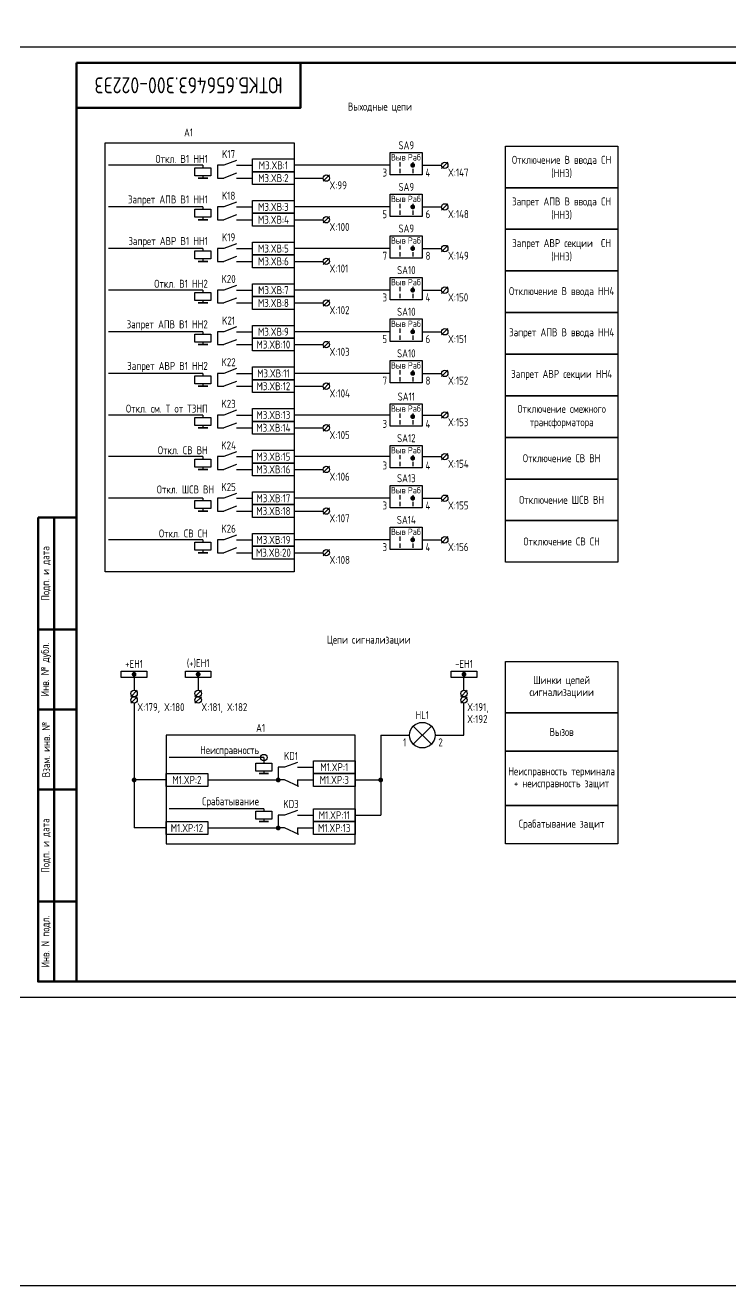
# Model space of a CAD drawing. Header units: millimetres. Extents: x -1036 to 3564, y -90 to 586.
# Drawn here: x 1264 to 1484.3, y -90 to 303.8 of the extents above; entities that cross this region are included whole.
import ezdxf

# ---------------------------------------------------------------- set-up
doc = ezdxf.new("R2010")
doc.units = ezdxf.units.MM
doc.styles.add('Gost_type_A', font='GOST_0.TTF')

# ---------------------------------------------------------------- blocks, each defined once
blk = doc.blocks.new('Штамп угловой верхний')
at = {"lineweight": 50}
blk.add_lwpolyline([(0, 0), (70, 0), (70, -14), (0, -14)], close=True, dxfattribs=at)
blk = doc.blocks.new('Формат_А3')
blk.add_lwpolyline([(-420, 297), (0, 297), (0, 0), (-420, 0)], close=True)
at = {"lineweight": 50}
blk.add_lwpolyline([(-400, 292), (-5, 292), (-5, 5), (-400, 5)], close=True, dxfattribs=at)
blk = doc.blocks.new('Штамп левый нижний')
at = {"lineweight": 50}
for points in [[(-12, 145), (-7, 145), (-7, 110), (-12, 110)], [(-7, 145), (0, 145), (0, 110), (-7, 110)], [(-12, 110), (-7, 110), (-7, 85), (-12, 85)], [(-7, 110), (0, 110), (0, 85), (-7, 85)], [(-12, 85), (-7, 85), (-7, 60), (-12, 60)], [(-7, 85), (0, 85), (0, 60), (-7, 60)], [(-12, 60), (-7, 60), (-7, 25), (-12, 25)], [(-7, 60), (0, 60), (0, 25), (-7, 25)], [(-12, 25), (-7, 25), (-7, 0), (-12, 0)], [(-7, 25), (0, 25), (0, 0), (-7, 0)]]:
    blk.add_lwpolyline(points, close=True, dxfattribs=at)
at = {"char_height": 2.5, "attachment_point": 5, "rotation": 90, "style": 'Gost_type_A'}
for s, insert, width in [('Подп. и дата', (-9.5, 127.5), 35), ('Инв. № дубл.', (-9.5, 97.5), 25), ('Взам. инв. №', (-9.5, 72.5), 25), ('Подп. и дата', (-9.5, 42.5), 35), ('Инв. N подл.', (-9.5, 12.5), 25)]:
    blk.add_mtext(s, dxfattribs=dict(at, insert=insert, width=width))
blk = doc.blocks.new('POINT')
at = {"const_width": 0.75}
blk.add_lwpolyline([(-0.375, 0, 1), (0.375, 0, 1)], format="xyb", close=True, dxfattribs=at)
blk = doc.blocks.new('Шинка')
blk.add_lwpolyline([(-4, 1), (4, 1), (4, -1), (-4, -1)], close=True)
blk.add_blockref('POINT', (0, 0))
blk = doc.blocks.new('Переключатель_положение')
for p, q in [((2, 1), (2, -0.34)), ((2, -1.14), (2, -2.49))]:
    blk.add_line(p, q)

msp = doc.modelspace()

# ---------------------------------------------------------------- linework, layer by layer
for p, q in [((1319.5, 260), (1290, 260)), ((1319.5, 260), (1319.5, 259.25)), ((1378, 260), (1348, 260)), ((1396.01, 261), (1394.01, 259)), ((1319.5, 256.75), (1319.5, 256)), ((1348, 256), (1357, 256)), ((1359.01, 257), (1357.01, 255)), ((1319.5, 247), (1290, 247)), ((1319.5, 247), (1319.5, 246.25)), ((1378, 247), (1348, 247)), ((1396.01, 248), (1394.01, 246)), ((1319.5, 243.75), (1319.5, 243)), ((1348, 243), (1357, 243)), ((1359.01, 244), (1357.01, 242)), ((1319.5, 234), (1290, 234)), ((1319.5, 234), (1319.5, 233.25)), ((1378, 234), (1348, 234)), ((1396.01, 235), (1394.01, 233)), ((1319.5, 230.75), (1319.5, 230)), ((1348, 230), (1357, 230)), ((1359.01, 231), (1357.01, 229)), ((1319.5, 221), (1290, 221)), ((1319.5, 221), (1319.5, 220.25)), ((1378, 221), (1348, 221)), ((1396.01, 222), (1394.01, 220)), ((1319.5, 217.75), (1319.5, 217)), ((1348, 217), (1357, 217)), ((1359.01, 218), (1357.01, 216)), ((1396.01, 209), (1394.01, 207)), ((1319.5, 208), (1290, 208)), ((1319.5, 208), (1319.5, 207.25)), ((1378, 208), (1348, 208)), ((1359.01, 205), (1357.01, 203)), ((1319.5, 204.75), (1319.5, 204)), ((1348, 204), (1357, 204)), ((1319.5, 195), (1290, 195)), ((1319.5, 195), (1319.5, 194.25)), ((1378, 195), (1348, 195)), ((1396.01, 196), (1394.01, 194)), ((1319.5, 191.75), (1319.5, 191)), ((1348, 191), (1357, 191)), ((1359.01, 192), (1357.01, 190)), ((1319.5, 182), (1290, 182)), ((1319.5, 182), (1319.5, 181.25)), ((1378, 182), (1348, 182)), ((1396.01, 183), (1394.01, 181)), ((1319.5, 178.75), (1319.5, 178)), ((1348, 178), (1357, 178)), ((1359.01, 179), (1357.01, 177)), ((1396.01, 170), (1394.01, 168)), ((1319.5, 169), (1290, 169)), ((1319.5, 169), (1319.5, 168.25)), ((1319.5, 165.75), (1319.5, 165)), ((1378, 169), (1348, 169)), ((1359.01, 166), (1357.01, 164)), ((1348, 165), (1357, 165)), ((1319.5, 156), (1290, 156)), ((1319.5, 156), (1319.5, 155.25)), ((1378, 156), (1348, 156)), ((1396.01, 157), (1394.01, 155)), ((1319.5, 152.75), (1319.5, 152)), ((1348, 152), (1357, 152)), ((1359.01, 153), (1357.01, 151)), ((1319.5, 143), (1290, 143)), ((1319.5, 143), (1319.5, 142.25)), ((1378, 143), (1348, 143)), ((1396.01, 144), (1394.01, 142)), ((1319.5, 139.75), (1319.5, 139)), ((1348, 139), (1357, 139)), ((1359.01, 140), (1357.01, 138)), ((1298, 101), (1298, 96)), ((1318, 100), (1318, 96)), ((1401, 96), (1401, 101)), ((1299, 96), (1297, 94)), ((1319, 96), (1317, 94)), ((1402, 96), (1400, 94)), ((1299, 94), (1297, 92)), ((1298, 92), (1298, 53)), ((1319, 94), (1317, 92)), ((1402, 94), (1400, 92)), ((1401, 94), (1401, 94.01)), ((1401, 94), (1401, 94.01)), ((1401, 82), (1401, 92)), ((1385.17, 84.83), (1390.83, 79.17)), ((1390.83, 84.83), (1385.17, 79.17)), ((1375, 82), (1384, 82)), ((1375, 82), (1375, 57)), ((1392, 82), (1401, 82)), ((1338.5, 75), (1309, 75)), ((1338.5, 75), (1338.5, 73.25)), ((1308, 68), (1298, 68)), ((1338.5, 70.75), (1338.5, 70)), ((1349, 68), (1349, 66)), ((1367, 68), (1375, 68)), ((1338.5, 59), (1309, 59)), ((1338.5, 59), (1338.5, 58.25)), ((1338.5, 55.75), (1338.5, 55)), ((1367, 57), (1375, 57)), ((1308, 53), (1298, 53)), ((1349, 53), (1349, 51))]:
    msp.add_line(p, q)
at = {"ltscale": 1.08}
for p, q in [((1326, 260), (1324, 260)), ((1324, 260), (1324, 256)), ((1330, 260), (1335, 260)), ((1324, 256), (1326, 256)), ((1330, 256), (1335, 256)), ((1326, 247), (1324, 247)), ((1324, 247), (1324, 243)), ((1330, 247), (1335, 247)), ((1324, 243), (1326, 243)), ((1330, 243), (1335, 243)), ((1326, 234), (1324, 234)), ((1324, 234), (1324, 230)), ((1330, 234), (1335, 234)), ((1324, 230), (1326, 230)), ((1330, 230), (1335, 230)), ((1326, 221), (1324, 221)), ((1324, 221), (1324, 217)), ((1330, 221), (1335, 221)), ((1324, 217), (1326, 217)), ((1330, 217), (1335, 217)), ((1326, 208), (1324, 208)), ((1324, 208), (1324, 204)), ((1330, 208), (1335, 208)), ((1324, 204), (1326, 204)), ((1330, 204), (1335, 204)), ((1326, 195), (1324, 195)), ((1324, 195), (1324, 191)), ((1330, 195), (1335, 195)), ((1324, 191), (1326, 191)), ((1330, 191), (1335, 191)), ((1326, 182), (1324, 182)), ((1324, 182), (1324, 178)), ((1330, 182), (1335, 182)), ((1324, 178), (1326, 178)), ((1330, 178), (1335, 178)), ((1326, 169), (1324, 169)), ((1324, 169), (1324, 165)), ((1330, 169), (1335, 169)), ((1324, 165), (1326, 165)), ((1330, 165), (1335, 165)), ((1326, 156), (1324, 156)), ((1324, 156), (1324, 152)), ((1330, 156), (1335, 156)), ((1324, 152), (1326, 152)), ((1330, 152), (1335, 152)), ((1326, 143), (1324, 143)), ((1324, 143), (1324, 139)), ((1330, 143), (1335, 143)), ((1324, 139), (1326, 139)), ((1330, 139), (1335, 139)), ((1345, 72), (1343, 72)), ((1343, 72), (1343, 68)), ((1349, 72), (1354, 72)), ((1321, 68), (1343, 68)), ((1345, 68), (1343, 68)), ((1349, 68), (1354, 68)), ((1345, 57), (1343, 57)), ((1343, 57), (1343, 53)), ((1349, 57), (1354, 57)), ((1321, 53), (1343, 53)), ((1345, 53), (1343, 53)), ((1349, 53), (1354, 53))]:
    msp.add_line(p, q, dxfattribs=at)
at = {"ltscale": 4.32}
for p, q in [((1330, 261.5), (1326, 260)), ((1330, 257.5), (1326, 256)), ((1330, 248.5), (1326, 247)), ((1330, 244.5), (1326, 243)), ((1330, 235.5), (1326, 234)), ((1330, 231.5), (1326, 230)), ((1330, 222.5), (1326, 221)), ((1330, 218.5), (1326, 217)), ((1330, 209.5), (1326, 208)), ((1330, 205.5), (1326, 204)), ((1330, 196.5), (1326, 195)), ((1330, 192.5), (1326, 191)), ((1330, 183.5), (1326, 182)), ((1330, 179.5), (1326, 178)), ((1330, 170.5), (1326, 169)), ((1330, 166.5), (1326, 165)), ((1330, 157.5), (1326, 156)), ((1330, 153.5), (1326, 152)), ((1330, 144.5), (1326, 143)), ((1330, 140.5), (1326, 139)), ((1349, 73.5), (1345, 72)), ((1349.39, 66), (1345, 68)), ((1349, 58.5), (1345, 57)), ((1349.39, 51), (1345, 53))]:
    msp.add_line(p, q, dxfattribs=at)
at = {"ltscale": 4}
for p, q in [((1388, 260), (1394.01, 260)), ((1388, 247), (1394.01, 247)), ((1388, 234), (1394.01, 234)), ((1388, 221), (1394.01, 221)), ((1388, 208), (1394.01, 208)), ((1388, 195), (1394.01, 195)), ((1388, 182), (1394.01, 182)), ((1388, 169), (1394.01, 169)), ((1388, 156), (1394.01, 156)), ((1388, 143), (1394.01, 143))]:
    msp.add_line(p, q, dxfattribs=at)
for points in [[(-1036, 586), (3564, 586), (3564, -90), (-1036, -90)], [(1289, 267), (1348, 267), (1348, 133), (1289, 133)], [(1378, 264), (1388, 264), (1388, 257), (1378, 257)], [(1414, 266), (1449, 266), (1449, 253), (1414, 253)], [(1335, 262), (1348, 262), (1348, 258), (1335, 258)], [(1322, 259.25), (1322, 256.75), (1317, 256.75), (1317, 259.25)], [(1321, 256), (1318, 256)], [(1335, 258), (1348, 258), (1348, 254), (1335, 254)], [(1414, 253), (1449, 253), (1449, 240), (1414, 240)], [(1335, 249), (1348, 249), (1348, 245), (1335, 245)], [(1378, 251), (1388, 251), (1388, 244), (1378, 244)], [(1322, 246.25), (1322, 243.75), (1317, 243.75), (1317, 246.25)], [(1335, 245), (1348, 245), (1348, 241), (1335, 241)], [(1321, 243), (1318, 243)], [(1378, 238), (1388, 238), (1388, 231), (1378, 231)], [(1414, 240), (1449, 240), (1449, 227), (1414, 227)], [(1322, 233.25), (1322, 230.75), (1317, 230.75), (1317, 233.25)], [(1335, 236), (1348, 236), (1348, 232), (1335, 232)], [(1321, 230), (1318, 230)], [(1335, 232), (1348, 232), (1348, 228), (1335, 228)], [(1378, 225), (1388, 225), (1388, 218), (1378, 218)], [(1414, 227), (1449, 227), (1449, 214), (1414, 214)], [(1335, 223), (1348, 223), (1348, 219), (1335, 219)], [(1322, 220.25), (1322, 217.75), (1317, 217.75), (1317, 220.25)], [(1321, 217), (1318, 217)], [(1335, 219), (1348, 219), (1348, 215), (1335, 215)], [(1414, 214), (1449, 214), (1449, 201), (1414, 201)], [(1335, 210), (1348, 210), (1348, 206), (1335, 206)], [(1378, 212), (1388, 212), (1388, 205), (1378, 205)], [(1322, 207.25), (1322, 204.75), (1317, 204.75), (1317, 207.25)], [(1335, 206), (1348, 206), (1348, 202), (1335, 202)], [(1321, 204), (1318, 204)], [(1414, 201), (1449, 201), (1449, 188), (1414, 188)], [(1335, 197), (1348, 197), (1348, 193), (1335, 193)], [(1378, 199), (1388, 199), (1388, 192), (1378, 192)], [(1322, 194.25), (1322, 191.75), (1317, 191.75), (1317, 194.25)], [(1335, 193), (1348, 193), (1348, 189), (1335, 189)], [(1321, 191), (1318, 191)], [(1378, 185.5), (1388, 185.5), (1388, 178.5), (1378, 178.5)], [(1414, 188), (1449, 188), (1449, 175), (1414, 175)], [(1322, 181.25), (1322, 178.75), (1317, 178.75), (1317, 181.25)], [(1335, 184), (1348, 184), (1348, 180), (1335, 180)], [(1321, 178), (1318, 178)], [(1335, 180), (1348, 180), (1348, 176), (1335, 176)], [(1414, 175), (1449, 175), (1449, 162), (1414, 162)], [(1335, 171), (1348, 171), (1348, 167), (1335, 167)], [(1378, 172.5), (1388, 172.5), (1388, 165.5), (1378, 165.5)], [(1322, 168.25), (1322, 165.75), (1317, 165.75), (1317, 168.25)], [(1335, 167), (1348, 167), (1348, 163), (1335, 163)], [(1321, 165), (1318, 165)], [(1414, 162), (1449, 162), (1449, 149), (1414, 149)], [(1335, 158), (1348, 158), (1348, 154), (1335, 154)], [(1378, 160), (1388, 160), (1388, 153), (1378, 153)], [(1322, 155.25), (1322, 152.75), (1317, 152.75), (1317, 155.25)], [(1335, 154), (1348, 154), (1348, 150), (1335, 150)], [(1321, 152), (1318, 152)], [(1378, 147), (1388, 147), (1388, 140), (1378, 140)], [(1414, 149), (1449, 149), (1449, 136), (1414, 136)], [(1322, 142.25), (1322, 139.75), (1317, 139.75), (1317, 142.25)], [(1335, 145), (1348, 145), (1348, 141), (1335, 141)], [(1321, 139), (1318, 139)], [(1335, 141), (1348, 141), (1348, 137), (1335, 137)], [(1449, 89), (1414, 89), (1414, 105), (1449, 105)], [(1449, 77), (1414, 77), (1414, 89), (1449, 89)], [(1308, 48), (1367, 48), (1367, 82), (1308, 82)], [(1449, 60), (1414, 60), (1414, 77), (1449, 77)], [(1341, 73.25), (1341, 70.75), (1336, 70.75), (1336, 73.25)], [(1354, 74), (1367, 74), (1367, 70), (1354, 70)], [(1308, 70), (1321, 70), (1321, 66), (1308, 66)], [(1340, 70), (1337, 70)], [(1354, 70), (1367, 70), (1367, 66), (1354, 66)], [(1449, 48), (1414, 48), (1414, 60), (1449, 60)], [(1341, 58.25), (1341, 55.75), (1336, 55.75), (1336, 58.25)], [(1354, 59), (1367, 59), (1367, 55), (1354, 55)], [(1308, 55), (1321, 55), (1321, 51), (1308, 51)], [(1340, 55), (1337, 55)], [(1354, 55), (1367, 55), (1367, 51), (1354, 51)]]:
    msp.add_lwpolyline(points, close=True)
for centre, radius in [((1395.01, 260), 1), ((1358.01, 256), 1), ((1395.01, 247), 1), ((1358.01, 243), 1), ((1395.01, 234), 1), ((1358.01, 230), 1), ((1395.01, 221), 1), ((1358.01, 217), 1), ((1395.01, 208), 1), ((1358.01, 204), 1), ((1395.01, 195), 1), ((1358.01, 191), 1), ((1395.01, 182), 1), ((1358.01, 178), 1), ((1395.01, 169), 1), ((1358.01, 165), 1), ((1395.01, 156), 1), ((1358.01, 152), 1), ((1395.01, 143), 1), ((1358.01, 139), 1), ((1298, 95), 1), ((1318, 95), 1), ((1401, 95), 1), ((1298, 93), 1), ((1318, 93), 1), ((1401, 93), 1), ((1388, 82), 4), ((1338.5, 75), 1)]:
    msp.add_circle(centre, radius)

# ---------------------------------------------------------------- block references
at = {"color": 1}
for name, p in [('Формат_А3', (1680, 0)), ('Штамп левый нижний', (1280, 5))]:
    msp.add_blockref(name, p, dxfattribs=at)
for name, p in [('Штамп угловой верхний', (1280, 292)), ('Переключатель_положение', (1379, 260)), ('POINT', (1385, 260)), ('Переключатель_положение', (1383, 260)), ('Переключатель_положение', (1379, 247)), ('POINT', (1385, 247)), ('Переключатель_положение', (1383, 247)), ('Переключатель_положение', (1379, 234)), ('POINT', (1385, 234)), ('Переключатель_положение', (1383, 234)), ('Переключатель_положение', (1379, 221)), ('POINT', (1385, 221)), ('Переключатель_положение', (1383, 221)), ('Переключатель_положение', (1379, 208)), ('POINT', (1385, 208)), ('Переключатель_положение', (1383, 208)), ('Переключатель_положение', (1379, 195)), ('POINT', (1385, 195)), ('Переключатель_положение', (1383, 195)), ('Переключатель_положение', (1379, 181.5)), ('POINT', (1385, 181.5)), ('Переключатель_положение', (1383, 181.5)), ('Переключатель_положение', (1379, 168.5)), ('Переключатель_положение', (1383, 168.5)), ('POINT', (1385, 168.5)), ('Переключатель_положение', (1379, 156)), ('POINT', (1385, 156)), ('Переключатель_положение', (1383, 156)), ('Переключатель_положение', (1379, 143)), ('POINT', (1385, 143)), ('Переключатель_положение', (1383, 143)), ('Шинка', (1298, 101)), ('Шинка', (1318, 101)), ('Шинка', (1401, 101)), ('POINT', (1298, 68)), ('POINT', (1343, 68)), ('POINT', (1375, 68)), ('POINT', (1343, 53))]:
    msp.add_blockref(name, p)

# ---------------------------------------------------------------- texts
at = {"insert": (1315, 285), "char_height": 5, "width": 70, "attachment_point": 5, "rotation": 180, "style": 'Gost_type_A'}
msp.add_mtext('ЮТКБ.656463.300-022Э3', dxfattribs=at)
at = {"char_height": 2.5, "style": 'Gost_type_A'}
for s, insert, width, attachment_point, line_spacing_factor in [('Выходные цепи', (1374.75, 278), 197.5, 5, 0.9), ('A1', (1315, 269), 66, 8, 0.9), ('X:147', (1396.01, 259), 8, 1, 0.9), ('X:99', (1359.01, 255), 8, 1, 0.9), ('X:148', (1396.01, 246), 8, 1, 0.9), ('X:100', (1359.01, 242), 8, 1, 0.9), ('X:149', (1396.01, 233), 8, 1, 0.9), ('X:101', (1359.01, 229), 8, 1, 0.9), ('X:150', (1396.01, 220), 8, 1, 0.9), ('X:102', (1359.01, 216), 8, 1, 0.9), ('X:151', (1396.01, 207), 8, 1, 0.9), ('X:103', (1359.01, 203), 8, 1, 0.9), ('X:152', (1396.01, 194), 8, 1, 0.9), ('X:104', (1359.01, 190), 8, 1, 0.9), ('X:153', (1396.01, 181), 8, 1, 0.9), ('X:105', (1359.01, 177), 8, 1, 0.9), ('X:154', (1396.01, 168), 8, 1, 0.9), ('X:106', (1359.01, 164), 8, 1, 0.9), ('X:155', (1396.01, 155), 8, 1, 0.9), ('X:107', (1359.01, 151), 8, 1, 0.9), ('X:156', (1396.01, 142), 8, 1, 0.9), ('X:108', (1359.01, 138), 8, 1, 0.9), ('Цепи сигнализации', (1371.25, 111.5), 197.5, 5, 0.9), ('Шинки цепей сигнализациии', (1431.5, 97), 35, 5, 0.9), ('X:179, X:180', (1299, 92), 16, 1, 0.9), ('X:181, X:182', (1319, 92), 16, 1, 0.9), ('X:191,\\PX:192', (1402, 92), 16, 1, 0.9), ('A1', (1337.5, 83), 59, 8, 0.9), ('Вызов', (1431.5, 83), 35, 5, 0.9), ('Неисправность', (1337, 77), 37, 6, 0.8), ('Неисправность терминала + неисправность защит', (1431.5, 68.5), 35, 5, 0.9), ('Срабатывание защит', (1431.5, 54), 35, 5, 0.9)]:
    msp.add_mtext(s, dxfattribs=dict(at, insert=insert, width=width, attachment_point=attachment_point, line_spacing_factor=line_spacing_factor))
at = {"style": 'Gost_type_A'}
for s, insert, char_height, width, attachment_point in [('K17', (1327.5, 263.5), 2.5, 5, 5), ('SA9', (1383, 265), 2.5, 10, 8), ('Откл. B1 НH1', (1321, 262), 2.5, 31.0015, 6), ('M3.XВ:1', (1341.5, 260), 2.5, 13, 5), ('Выв', (1380.5, 262.5), 2, 5, 5), ('Раб', (1385.5, 262.5), 2, 5, 5), ('Отключение В ввода CН (НН3) ', (1431.5, 259.5), 2.5, 34.9988, 5), ('M3.XВ:2', (1341.5, 256), 2.5, 13, 5), ('3', (1377, 258.98), 2.5, 5, 3), ('4', (1389, 258.98), 2.5, 5, 1), ('SA9', (1383, 252), 2.5, 10, 8), ('Запрет АПВ B1 НH1', (1321, 249), 2.5, 31.0015, 6), ('K18', (1327.5, 250.5), 2.5, 5, 5), ('M3.XВ:3', (1341.5, 247), 2.5, 13, 5), ('Выв', (1380.5, 249.5), 2, 5, 5), ('Раб', (1385.5, 249.5), 2, 5, 5), ('Запрет АПВ В ввода CН (НН3) ', (1431.5, 246.5), 2.5, 34.9988, 5), ('M3.XВ:4', (1341.5, 243), 2.5, 13, 5), ('5', (1377, 245.98), 2.5, 5, 3), ('6', (1389, 245.98), 2.5, 5, 1), ('SA9', (1383, 239), 2.5, 10, 8), ('Запрет АВР B1 НH1', (1321, 236), 2.5, 31.0015, 6), ('K19', (1327.5, 237.5), 2.5, 5, 5), ('Выв', (1380.5, 236.5), 2, 5, 5), ('Раб', (1385.5, 236.5), 2, 5, 5), ('Запрет АВР секции  СН (НН3) ', (1431.5, 233.5), 2.5, 34.9988, 5), ('M3.XВ:5', (1341.5, 234), 2.5, 13, 5), ('7', (1377, 232.98), 2.5, 5, 3), ('8', (1389, 232.98), 2.5, 5, 1), ('M3.XВ:6', (1341.5, 230), 2.5, 13, 5), ('SA10', (1383, 226), 2.5, 10, 8), ('K20', (1327.5, 224.5), 2.5, 5, 5), ('Выв', (1380.5, 223.5), 2, 5, 5), ('Раб', (1385.5, 223.5), 2, 5, 5), ('Откл. В1 НН2', (1321, 223), 2.5, 31.0015, 6), ('M3.XВ:7', (1341.5, 221), 2.5, 13, 5), ('Отключение В ввода НН4', (1431.5, 220.5), 2.5, 34.9988, 5), ('M3.XВ:8', (1341.5, 217), 2.5, 13, 5), ('3', (1377, 219.98), 2.5, 5, 3), ('4', (1389, 219.98), 2.5, 5, 1), ('K21', (1327.5, 211.5), 2.5, 5, 5), ('SA10', (1383, 213), 2.5, 10, 8), ('Запрет АПВ B1 НН2', (1321, 210), 2.5, 31.0015, 6), ('M3.XВ:9', (1341.5, 208), 2.5, 13, 5), ('Выв', (1380.5, 210.5), 2, 5, 5), ('Раб', (1385.5, 210.5), 2, 5, 5), ('Запрет АПВ В ввода НН4', (1431.5, 207.5), 2.5, 34.9988, 5), ('M3.XВ:10', (1341.5, 204), 2.5, 13, 5), ('5', (1377, 206.98), 2.5, 5, 3), ('6', (1389, 206.98), 2.5, 5, 1), ('SA10', (1383, 200), 2.5, 10, 8), ('Запрет АВР B1 НH2', (1321, 197), 2.5, 31.0015, 6), ('K22', (1327.5, 198.5), 2.5, 5, 5), ('Выв', (1380.5, 197.5), 2, 5, 5), ('Раб', (1385.5, 197.5), 2, 5, 5), ('M3.XВ:11', (1341.5, 195), 2.5, 13, 5), ('7', (1377, 193.98), 2.5, 5, 3), ('8', (1389, 193.98), 2.5, 5, 1), ('Запрет АВР секции НН4', (1431.5, 194.5), 2.5, 34.9988, 5), ('M3.XВ:12', (1341.5, 191), 2.5, 13, 5), ('SA11', (1383, 186.5), 2.5, 10, 8), ('Откл. см. Т от ТЗНП', (1321, 184), 2.5, 31.0015, 6), ('K23', (1327.5, 185.5), 2.5, 5, 5), ('Отключение смежного трансформатора', (1431.5, 181.5), 2.5, 34.9988, 5), ('M3.XВ:13', (1341.5, 182), 2.5, 13, 5), ('Выв', (1380.5, 184), 2, 5, 5), ('Раб', (1385.5, 184), 2, 5, 5), ('M3.XВ:14', (1341.5, 178), 2.5, 13, 5), ('3', (1377, 180.48), 2.5, 5, 3), ('4', (1389, 180.48), 2.5, 5, 1), ('K24', (1327.5, 172.5), 2.5, 5, 5), ('SA12', (1383, 173.5), 2.5, 10, 8), ('Откл. СВ ВН', (1321, 171), 2.5, 31.0015, 6), ('M3.XВ:15', (1341.5, 169), 2.5, 13, 5), ('Выв', (1380.5, 171), 2, 5, 5), ('Раб', (1385.5, 171), 2, 5, 5), ('Отключение СВ ВН', (1431.5, 168.5), 2.5, 34.9988, 5), ('M3.XВ:16', (1341.5, 165), 2.5, 13, 5), ('3', (1377, 167.48), 2.5, 5, 3), ('4', (1389, 167.48), 2.5, 5, 1), ('SA13', (1383, 161), 2.5, 10, 8), ('Откл. ШСВ ВН', (1323, 158.75), 2.5, 31.0015, 6), ('K25', (1327.5, 159.5), 2.5, 5, 5), ('Выв', (1380.5, 158.5), 2, 5, 5), ('Раб', (1385.5, 158.5), 2, 5, 5), ('M3.XВ:17', (1341.5, 156), 2.5, 13, 5), ('3', (1377, 154.98), 2.5, 5, 3), ('4', (1389, 154.98), 2.5, 5, 1), ('Отключение ШСВ ВН', (1431.5, 155.5), 2.5, 34.9988, 5), ('M3.XВ:18', (1341.5, 152), 2.5, 13, 5), ('SA14', (1383, 148), 2.5, 10, 8), ('Откл. СВ СН', (1321, 145), 2.5, 31.0015, 6), ('K26', (1327.5, 146.5), 2.5, 5, 5), ('Выв', (1380.5, 145.5), 2, 5, 5), ('Раб', (1385.5, 145.5), 2, 5, 5), ('M3.XВ:19', (1341.5, 143), 2.5, 13, 5), ('3', (1377, 141.98), 2.5, 5, 3), ('4', (1389, 141.98), 2.5, 5, 1), ('Отключение СВ СН', (1431.5, 142.5), 2.5, 34.9988, 5), ('M3.XВ:20', (1341.5, 139), 2.5, 13, 5), ('+EH1', (1298, 103), 2.5, 10, 8), ('(+)EH1', (1318, 103), 2.5, 10, 8), ('-EH1', (1401, 103), 2.5, 10, 8), ('HL1', (1388, 87), 2.5, 14, 8), ('1', (1383, 81), 2.5, 6, 3), ('2', (1393, 81), 2.5, 6, 1), ('KD1', (1347, 75.5), 2.5, 8, 5), ('M1.XP:1', (1360.5, 72), 2.5, 13, 5), ('M1.XP:2', (1314.5, 68), 2.5, 13, 5), ('M1.XP:3', (1360.5, 68), 2.5, 13, 5), ('KD3', (1347, 60.5), 2.5, 8, 5), ('M1.XP:11', (1360.5, 57), 2.5, 13, 5), ('M1.XP:12', (1314.5, 53), 2.5, 13, 5), ('M1.XP:13', (1360.5, 53), 2.5, 13, 5)]:
    msp.add_mtext(s, dxfattribs=dict(at, insert=insert, char_height=char_height, width=width, attachment_point=attachment_point))
at = {"color": 6, "insert": (1337, 61), "char_height": 2.5, "width": 37, "attachment_point": 6, "line_spacing_factor": 0.8, "style": 'Gost_type_A'}
msp.add_mtext('Срабатывание', dxfattribs=at)

doc.saveas('drawing.dxf')
